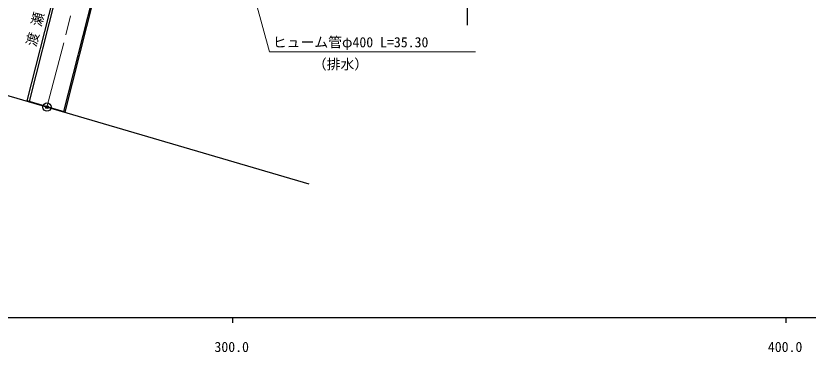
# Model space of a CAD drawing. Units: millimetres, scale not verified. Extents: x 40000 to 680000, y 20000 to 380000.
# Drawn here: x 328838 to 472010, y 198715 to 259438 of the extents above; entities that cross this region are included whole.
import ezdxf
from ezdxf.enums import TextEntityAlignment as Align

# ---------------------------------------------------------------- set-up
doc = ezdxf.new("R2010")
doc.units = ezdxf.units.MM
doc.header["$LTSCALE"] = 1000
doc.header["$PDMODE"] = 32
doc.header["$PDSIZE"] = 500
doc.linetypes.add('CHAIN', pattern=[18.5, 12, -1.5, 3.5, -1.5])
for name, color, linetype, lineweight in [('M-BMK', 2, 'CHAIN', 13), ('M-BMK-OTRS', 5, 'Continuous', 25), ('M-BMK-SRVR', 3, 'Continuous', 25), ('M-STR-HTXT', 7, 'Continuous', 13), ('M-STR-STR1', 1, 'Continuous', 25), ('M-STR-STRC', 7, 'Continuous', 25), ('M-TTL-BAND', 7, 'Continuous', 25)]:
    doc.layers.add(name, color=color, linetype=linetype, lineweight=lineweight)
doc.layers.add('M-BMK-HTXT', color=7, linetype='Continuous')
doc.layers.add('M-OTRS', color=6, linetype='Continuous')
doc.styles.add('ＭＳ ゴシック', font='')
doc.styles.get('ＭＳ ゴシック').set_extended_font_data('MS Gothic')

msp = doc.modelspace()

# ---------------------------------------------------------------- linework, layer by layer
at = {"layer": 'M-BMK'}
msp.add_lwpolyline([(334464, 242969), (347483, 293075), (348884, 297313), (350965, 301212), (353424, 304663), (356626, 307959), (360529, 310790), (363829, 312682), (368261, 314332), (372021, 315068), (375826, 315402), (380208, 315262), (404923, 311677), (409595, 310617), (414709, 309287), (419147, 307831), (457508, 294197), (490470, 282594)], dxfattribs=at)
at = {"layer": 'M-BMK-OTRS'}
msp.add_line((298827, 253436), (381753, 229079), dxfattribs=at)
at = {"layer": 'M-BMK-SRVR'}
msp.add_circle((334464, 242969), 750, dxfattribs=at)
at = {"layer": 'M-OTRS'}
msp.add_point((334464, 242969), dxfattribs=at)
at = {"layer": 'M-STR-HTXT'}
msp.add_lwpolyline([(362992, 295599), (374662, 252951), (411884, 252951)], dxfattribs=at)
at = {"layer": 'M-STR-STR1'}
for p, q in [((330902, 244101), (343310, 293025)), ((331303, 243982), (343714, 292918)), ((337496, 242151), (349954, 291270)), ((337756, 242074), (350215, 291201)), ((337756, 242074), (330902, 244101))]:
    msp.add_line(p, q, dxfattribs=at)
at = {"layer": 'M-STR-STRC'}
msp.add_line((410386, 269233), (410386, 257733), dxfattribs=at)
at = {"layer": 'M-TTL-BAND'}
for p, q in [((40000, 205000), (579000, 205000)), ((368000, 205000), (368000, 204000)), ((468000, 205000), (468000, 204000))]:
    msp.add_line(p, q, dxfattribs=at)

# ---------------------------------------------------------------- texts
at = {"layer": 'M-BMK-HTXT', "style": 'ＭＳ ゴシック'}
msp.add_text('渡 瀬 橋', height=1833, rotation=75.769, dxfattribs=at).set_placement((332972, 253621), align=Align.BOTTOM_LEFT)
at = {"layer": 'M-STR-HTXT', "style": 'ＭＳ ゴシック'}
msp.add_text('ヒューム管φ400 L=35.30', height=1833, dxfattribs=at).set_placement((403386, 253212), align=Align.BOTTOM_RIGHT)
msp.add_text('（排水）', height=1833, dxfattribs=at).set_placement((387502, 249244), align=Align.BOTTOM_CENTER)
at = {"layer": 'M-TTL-BAND', "style": 'ＭＳ ゴシック'}
for s, p in [('300.0', (367844, 198195)), ('400.0', (467844, 198195))]:
    msp.add_text(s, height=1833, dxfattribs=at).set_placement(p, align=Align.BOTTOM_CENTER)

doc.saveas('drawing.dxf')
